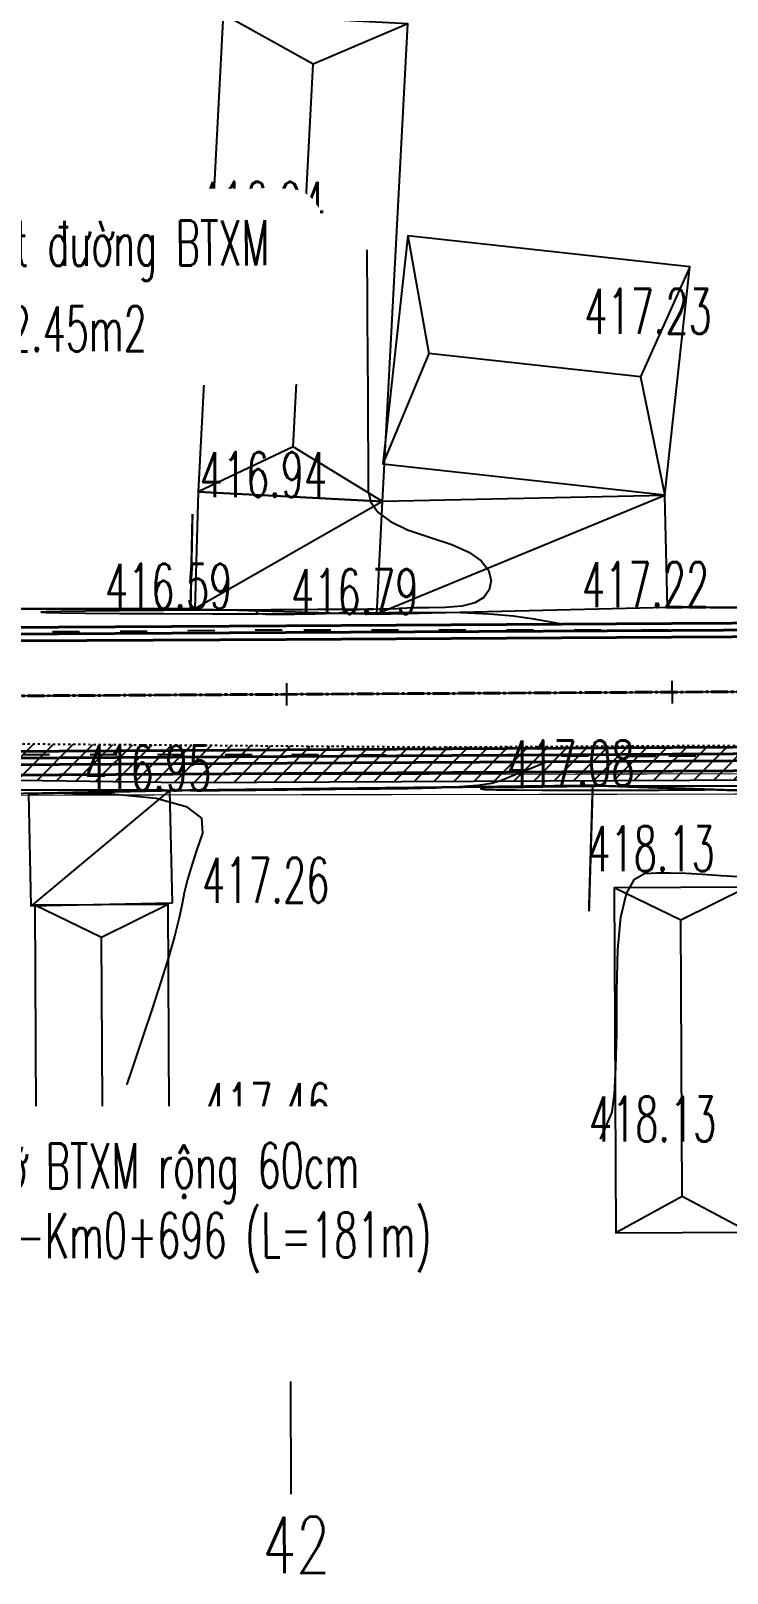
# Model space of a CAD drawing. Header units: centimetres. Extents: x 556321 to 560034, y 1839250 to 1840516.
# Drawn here: x 556922.5 to 556953.4, y 1839264.6 to 1839333 of the extents above; entities that cross this region are included whole.
import ezdxf
from ezdxf.enums import TextEntityAlignment as Align

# ---------------------------------------------------------------- set-up
doc = ezdxf.new("R2010")
doc.units = ezdxf.units.CM
doc.header["$MEASUREMENT"] = 0
doc.set_wipeout_variables(frame=1)
for name, pattern in [('ACAD_ISO03W100', [30, 12, -18]), ('ACAD_ISO04W100', [30, 24, -3, 0, -3]), ('CENTER2', [1.125, 0.75, -0.125, 0.125, -0.125]), ('DOT2', [0.125, 0, -0.125])]:
    doc.linetypes.add(name, pattern=pattern)
for name, color, linetype in [('bovia', 1, 'Continuous'), ('CAO DO AN', 6, 'Continuous'), ('cao do Hien Trang', 6, 'Continuous'), ('cao do3', 2, 'Continuous'), ('Duong nhua Cu', 33, 'Continuous'), ('H1_DongMuc_Con', 3, 'Continuous'), ('Line1', 40, 'Continuous'), ('pha1', 4, 'Continuous'), ('RANH', 30, 'Continuous'), ('SH1', 4, 'Continuous'), ('T', 20, 'Continuous'), ('ThongSoTuyen_TuyenPDP', 7, 'Continuous'), ('TUYEN', 7, 'Continuous'), ('vuot', 7, 'Continuous')]:
    doc.layers.add(name, color=color, linetype=linetype)
doc.styles.add('2D', font='vnsimple.shx', dxfattribs={"width": 0.6})
doc.styles.add('CHUSO', font='Vnsimple.shx', dxfattribs={"width": 0.7})
doc.styles.get("Standard").update_dxf_attribs({"font": 'Vnsimple.shx', "width": 0.7, "height": 2})
doc.linetypes.add('FENCELINE2', pattern='A,0.25,-0.1,[132,ltypeshp.shx,S=0.1,R=0,X=-0.1,Y=0],-0.1,1', length=1.45)
doc.linetypes.add('ZIGZAG', pattern='A,0.0001,-0.2,[131,ltypeshp.shx,S=0.2,R=0,X=-0.2,Y=0],-0.4,[131,ltypeshp.shx,S=0.2,R=180,X=0.2,Y=0],-0.2', length=0.8001)

# ---------------------------------------------------------------- blocks, each defined once
blk = doc.blocks.new('A$C61F2495E')
at = {"layer": 'Line1', "lineweight": -2}
blk.add_lwpolyline([(14.688, 5.256), (-0.45, 2.926), (0.45, -2.926), (15.589, -0.596)], close=True, dxfattribs=at)
at = {"layer": 'Line1', "color": 8, "lineweight": -2}
for points in [[(14.688, 5.256), (13.559, 2.087), (15.589, -0.596)], [(-0.45, 2.926), (1.436, 0.221), (0.45, -2.926)], [(13.559, 2.087), (1.436, 0.221)]]:
    blk.add_lwpolyline(points, dxfattribs=at)
at = {"layer": 'Line1', "lineweight": -2}
blk.add_lwpolyline([(15.589, -0.596), (14.688, 5.256)], dxfattribs=at)

msp = doc.modelspace()

# ---------------------------------------------------------------- hatches: boundary and pattern name
at = {"layer": 'pha1', "lineweight": -2}
h = msp.add_hatch(dxfattribs=at)
h.set_pattern_fill('ANSI31', color=8, scale=5, style=0)
h.set_pattern_definition([(45, (0, 0), (-0.44194173824, 0.44194173824), [])])
h.paths.add_polyline_path([(556882.896, 1839304.098), (556878.32, 1839304.921), (556875.266, 1839304.657), (556877.223, 1839303.1), (556882.744, 1839302.224), (556900.808, 1839300.069), (556929.294, 1839299.678), (556987.034, 1839299.945), (557030.171, 1839300.745), (557038.836, 1839301.134), (557049.201, 1839302.726), (557060.988, 1839304.305), (557061.123, 1839304.389), (557061.124, 1839304.323), (557064.266, 1839304.744), (557060.755, 1839305.764), (557056.24, 1839305.912), (557049.728, 1839304.729), (557041.044, 1839303.726), (557030.858, 1839302.903), (557017.799, 1839302.286), (556981.646, 1839301.482), (556940.365, 1839301.25), (556919.161, 1839301.416), (556900.635, 1839301.706), (556892.638, 1839302.448)])

# ---------------------------------------------------------------- linework, layer by layer
at = {"layer": 'CAO DO AN', "lineweight": -2, "elevation": 413.955}
msp.add_lwpolyline([(556875.266, 1839304.657), (556877.223, 1839303.1), (556882.744, 1839302.224), (556900.808, 1839300.069), (556929.294, 1839299.678), (556987.034, 1839299.945), (557030.171, 1839300.745), (557038.836, 1839301.134), (557049.201, 1839302.726), (557064.266, 1839304.744)], dxfattribs=at)
at = {"layer": 'cao do Hien Trang', "color": 3, "lineweight": -2}
for centre in [(556929.55, 1839307.387, 416.587), (556937.82, 1839307.149, 416.785), (556950.739, 1839307.457, 417.22), (556933.623, 1839306.443, 416.586), (556950.786, 1839306.433, 417.057), (556933.809, 1839303.685, 416.724), (556950.937, 1839303.637, 417.207), (556934.033, 1839300.919, 416.606), (556950.799, 1839300.839, 417.093), (556946.392, 1839300.05, 417.109), (556947.416, 1839299.543, 417.08), (556928.621, 1839299.32, 416.954)]:
    msp.add_circle(centre, 0, dxfattribs=at)
at = {"layer": 'cao do3', "color": 6, "lineweight": -2}
for centre in [(556933.691, 1839324.34, 416.937), (556950.846, 1839319.587, 417.231), (556933.76, 1839312.34, 416.937), (556950.982, 1839295.738, 418.128), (556933.862, 1839294.34, 417.262), (556933.919, 1839284.34, 417.462), (556951.05, 1839283.738, 418.128)]:
    msp.add_circle(centre, 0, dxfattribs=at)
at = {"layer": 'Duong nhua Cu', "color": 8, "linetype": 'ACAD_ISO03W100', "ltscale": 0.1, "elevation": 428.165}
msp.add_lwpolyline([(557083.54, 1839316.447), (557065.346, 1839313.07), (557051.244, 1839310.673), (557033.787, 1839308.34), (557016.508, 1839307.144), (556998.641, 1839306.698), (556983.413, 1839306.657), (556967.234, 1839306.378), (556950.786, 1839306.433), (556933.623, 1839306.443), (556916.029, 1839306.291), (556907.262, 1839306.388), (556900.799, 1839306.64), (556886.59, 1839308.271), (556872.997, 1839310.58), (556858.612, 1839314.409), (556847.581, 1839318.466), (556830.275, 1839324.66)], dxfattribs=at)
at = {"layer": 'H1_DongMuc_Con', "color": 8, "lineweight": -2}
for points, elevation in [([(556937.382, 1839323.317), (556937.383, 1839323.129), (556937.386, 1839322.564), (556937.391, 1839321.622), (556937.399, 1839320.303), (556937.409, 1839318.608), (556937.419, 1839316.861), (556937.427, 1839315.388), (556937.434, 1839314.188), (556937.439, 1839313.261), (556937.443, 1839312.608), (556937.554, 1839312.113), (556937.883, 1839311.662), (556938.429, 1839311.253), (556939.192, 1839310.887), (556940.172, 1839310.564), (556941.152, 1839310.245), (556941.915, 1839309.894), (556942.46, 1839309.509), (556942.789, 1839309.092), (556942.9, 1839308.641), (556942.821, 1839308.219), (556942.578, 1839307.888), (556942.172, 1839307.648), (556941.602, 1839307.5), (556940.868, 1839307.442), (556940.135, 1839307.431), (556939.564, 1839307.42), (556939.156, 1839307.41), (556938.912, 1839307.4), (556938.83, 1839307.391), (556938.729, 1839307.382), (556938.427, 1839307.374), (556937.923, 1839307.367), (556937.217, 1839307.36), (556936.309, 1839307.354), (556935.184, 1839307.348), (556933.825, 1839307.34), (556932.233, 1839307.331), (556930.408, 1839307.321), (556928.349, 1839307.309), (556926.391, 1839307.296), (556924.868, 1839307.283), (556923.78, 1839307.269), (556923.128, 1839307.254), (556922.91, 1839307.239), (556923.128, 1839307.224), (556923.781, 1839307.21), (556924.869, 1839307.196), (556926.392, 1839307.183), (556928.35, 1839307.17), (556930.49, 1839307.163), (556932.561, 1839307.164), (556934.56, 1839307.173), (556936.49, 1839307.192), (556938.349, 1839307.219), (556940.062, 1839307.234), (556941.555, 1839307.216), (556942.827, 1839307.163), (556943.879, 1839307.078), (556944.709, 1839306.958), (556945.377, 1839306.832), (556945.94, 1839306.725), (556946.076, 1839306.699)], 417), ([(556937.671, 1839307.362), (556937.679, 1839307.362), (556937.421, 1839307.361), (556936.896, 1839307.358), (556936.103, 1839307.353), (556935.244, 1839307.348), (556934.517, 1839307.344), (556933.923, 1839307.341), (556933.462, 1839307.338), (556933.134, 1839307.336), (556932.899, 1839307.331), (556932.716, 1839307.319), (556932.586, 1839307.3), (556932.507, 1839307.273), (556932.481, 1839307.24), (556932.508, 1839307.206), (556932.586, 1839307.18), (556932.717, 1839307.161), (556932.9, 1839307.149), (556933.136, 1839307.144), (556933.423, 1839307.143), (556933.761, 1839307.145), (556934.15, 1839307.149), (556934.59, 1839307.154), (556935.081, 1839307.162), (556935.546, 1839307.174), (556935.908, 1839307.19), (556936.166, 1839307.212), (556936.321, 1839307.238), (556936.373, 1839307.27), (556936.414, 1839307.301), (556936.536, 1839307.325), (556936.741, 1839307.343), (556937.027, 1839307.355), (556937.395, 1839307.361), (556937.671, 1839307.362)], 418), ([(556945.395, 1839300.595), (556945.163, 1839300.486), (556944.739, 1839300.321), (556944.343, 1839300.165), (556943.976, 1839300.018), (556943.638, 1839299.88), (556943.328, 1839299.751), (556942.927, 1839299.638), (556942.313, 1839299.547), (556941.487, 1839299.477), (556940.449, 1839299.429), (556939.199, 1839299.402), (556937.939, 1839299.387), (556936.871, 1839299.375), (556935.995, 1839299.365), (556935.312, 1839299.357), (556934.821, 1839299.351), (556934.378, 1839299.346), (556933.838, 1839299.34), (556933.201, 1839299.333), (556932.467, 1839299.325), (556931.637, 1839299.315), (556930.846, 1839299.307), (556930.23, 1839299.303), (556929.791, 1839299.303), (556929.527, 1839299.307), (556929.439, 1839299.315), (556929.173, 1839299.324), (556928.373, 1839299.331), (556927.04, 1839299.336), (556925.174, 1839299.339), (556922.775, 1839299.339), (556920.346, 1839299.339)], 417), ([(556942.978, 1839299.444), (556942.748, 1839299.435), (556942.583, 1839299.423), (556942.484, 1839299.408), (556942.451, 1839299.389), (556942.622, 1839299.371), (556943.132, 1839299.357), (556943.983, 1839299.347), (556945.175, 1839299.341), (556946.706, 1839299.338), (556948.473, 1839299.339), (556950.367, 1839299.343), (556952.389, 1839299.35), (556954.54, 1839299.359)], 418), ([(556954.572, 1839299.511), (556952.52, 1839299.517), (556950.662, 1839299.517), (556948.999, 1839299.511), (556947.529, 1839299.498), (556946.261, 1839299.484), (556945.202, 1839299.471), (556944.351, 1839299.461), (556943.709, 1839299.454), (556943.275, 1839299.449), (556942.978, 1839299.444)], 418), ([(556920.781, 1839299.192), (556923.447, 1839299.222), (556926.059, 1839299.177), (556928.029, 1839298.975), (556929.357, 1839298.616), (556930.043, 1839298.1), (556930.086, 1839297.427), (556929.827, 1839296.698), (556929.605, 1839296.012), (556929.42, 1839295.371), (556929.272, 1839294.773), (556929.162, 1839294.22), (556929.035, 1839293.609), (556928.838, 1839292.841), (556928.571, 1839291.914), (556928.235, 1839290.83), (556927.829, 1839289.588), (556927.432, 1839288.399), (556927.123, 1839287.474), (556926.903, 1839286.813), (556926.77, 1839286.417), (556926.726, 1839286.285), (556926.726, 1839286.285)], 417), ([(556947.767, 1839283.853), (556948.276, 1839285.042), (556948.377, 1839285.859), (556948.446, 1839287.027), (556948.483, 1839288.546), (556948.488, 1839290.416), (556948.528, 1839292.262), (556948.671, 1839293.707), (556948.917, 1839294.75), (556949.267, 1839295.393), (556949.72, 1839295.635), (556950.26, 1839295.664), (556950.869, 1839295.671), (556951.549, 1839295.654), (556952.298, 1839295.613), (556953.117, 1839295.55), (556953.885, 1839295.509)], 418)]:
    msp.add_lwpolyline(points, dxfattribs=dict(at, elevation=elevation))
at = {"layer": 'Line1', "lineweight": -2, "elevation": 416.406}
msp.add_lwpolyline([(556950.619, 1839312.441), (556951.728, 1839322.558), (556939.198, 1839323.932), (556938.089, 1839313.814)], close=True, dxfattribs=at)
for points in [[(556939.198, 1839323.932), (556940.136, 1839318.709), (556938.089, 1839313.814)], [(556951.728, 1839322.558), (556949.536, 1839317.679), (556950.62, 1839312.415)], [(556949.536, 1839317.679), (556940.136, 1839318.709)]]:
    msp.add_lwpolyline(points, dxfattribs=at)
at = {"layer": 'Line1', "linetype": 'DOT2', "lineweight": -2, "elevation": 413.955}
msp.add_lwpolyline([(556875.266, 1839304.657), (556878.32, 1839304.921), (556882.896, 1839304.098), (556892.638, 1839302.448), (556900.635, 1839301.706), (556919.161, 1839301.416), (556940.365, 1839301.25), (556981.646, 1839301.482), (557017.799, 1839302.286), (557030.858, 1839302.903), (557041.044, 1839303.726), (557049.728, 1839304.729), (557056.24, 1839305.912), (557060.755, 1839305.764), (557064.266, 1839304.744)], dxfattribs=at)
at = {"layer": 'pha1', "color": 8, "linetype": 'ACAD_ISO03W100', "ltscale": 0.1, "elevation": 413.955}
msp.add_lwpolyline([(556828.74, 1839319.316), (556846.486, 1839313.129), (556857.018, 1839309.092), (556871.751, 1839305.237), (556885.876, 1839302.903), (556900.155, 1839301.401), (556916.085, 1839300.925), (556934.033, 1839300.919), (556950.799, 1839300.839), (556967.081, 1839301.039), (556983.3, 1839301.29), (556996.575, 1839301.397), (556998.397, 1839301.663), (556999.779, 1839301.497), (557013.954, 1839301.802), (557020.27, 1839302.033), (557033.789, 1839303.098), (557051.883, 1839305.126), (557066.049, 1839307.896), (557084.287, 1839310.98)], dxfattribs=at)
at = {"layer": 'RANH', "linetype": 'ACAD_ISO04W100', "ltscale": 0.05, "const_width": 0.05}
for points in [[(556982.824, 1839300.114), (556946.392, 1839300.05), (556915.734, 1839300.007), (556903.698, 1839300.273), (556883.471, 1839302.319)], [(556982.826, 1839299.214), (556946.394, 1839299.15), (556915.725, 1839299.107), (556903.643, 1839299.374), (556883.381, 1839301.424)]]:
    msp.add_lwpolyline(points, dxfattribs=at)
at = {"layer": 'SH1'}
for points, elevation in [([(556929.55, 1839307.387), (556937.82, 1839307.149), (556938.084, 1839312.142), (556929.886, 1839312.575), (556929.736, 1839307.382)], 416.406), ([(556937.82, 1839307.149), (556950.739, 1839307.457), (556950.62, 1839312.415), (556938.084, 1839312.142)], 416.406), ([(556928.621, 1839299.32), (556928.73, 1839294.322)], 416.954), ([(556928.73, 1839294.322), (556922.455, 1839294.185)], 416.954)]:
    msp.add_lwpolyline(points, dxfattribs=dict(at, elevation=elevation))
at = {"layer": 'SH1', "linetype": 'ZIGZAG'}
for points, elevation in [([(556950.62, 1839312.415), (556937.82, 1839307.149)], 416.406), ([(556938.084, 1839312.142), (556929.736, 1839307.382)], 416.406), ([(556928.621, 1839299.32), (556922.455, 1839294.185)], 416.954)]:
    msp.add_lwpolyline(points, dxfattribs=dict(at, elevation=elevation))
at = {"layer": 'SH1', "linetype": 'FENCELINE2', "const_width": 0.1}
for points, elevation in [([(556950.739, 1839307.457), (556974.315, 1839307.341), (556974.295, 1839312.341)], 416.406), ([(556917.471, 1839307.375), (556929.55, 1839307.387), (556929.636, 1839311.593)], 416.406), ([(556928.621, 1839299.32), (556922.346, 1839299.184)], 416.954), ([(556928.621, 1839299.32), (556947.416, 1839299.543), (556947.249, 1839293.955)], 416.954), ([(556947.416, 1839299.543), (556955.581, 1839299.266)], 416.954)]:
    msp.add_lwpolyline(points, dxfattribs=dict(at, elevation=elevation))
at = {"layer": 'SH1'}
msp.add_lwpolyline([(556922.346, 1839299.184), (556922.455, 1839294.185)], dxfattribs=at)
at = {"layer": 'T', "color": 1}
msp.add_lwpolyline([(556388.408, 1839317.599), (556403.986, 1839332.631), (556472.72, 1839349.14), (556519.75, 1839361.664), (556517.452, 1839368.292), (556560.389, 1839375.162), (556643.107, 1839363.648), (556660.645, 1839359.496), (556688.383, 1839356.142), (556756.278, 1839336.863), (556804.054, 1839331.131), (556881.354, 1839303.291), (557029.175, 1839304.134), (557099.454, 1839316.088), (557130.492, 1839330.985), (557171.272, 1839347.297), (557196.284, 1839372.702), (557244.813, 1839317.637)], dxfattribs=at)
at = {"layer": 'ThongSoTuyen_TuyenPDP', "color": 1, "lineweight": -2}
msp.add_line((556933.983, 1839273.09), (556934.012, 1839268.091), dxfattribs=at)
at = {"layer": 'TUYEN', "color": 2, "lineweight": -2}
for p, q in [((556950.934, 1839304.188), (556950.939, 1839303.188)), ((556933.807, 1839304.09), (556933.812, 1839303.09))]:
    msp.add_line(p, q, dxfattribs=at)
at = {"layer": 'TUYEN', "color": 3, "linetype": 'CENTER2', "lineweight": 40}
msp.add_lwpolyline([(556813.677, 1839327.666), (556851.289, 1839314.119, 0.088078), (556913.31, 1839303.473), (557003.073, 1839303.985, 0.040718), (557054.909, 1839308.511), (557081.458, 1839313.027, 0.069866), (557115.91, 1839323.987), (557130.492, 1839330.985), (557163.497, 1839344.187, 0.103547), (557177.147, 1839353.264), (557196.284, 1839372.703), (557244.813, 1839317.637)], format="xyb", dxfattribs=at)

# ---------------------------------------------------------------- block references
at = {"layer": 'Line1', "lineweight": -2, "xscale": 1.386335182314347, "yscale": 1.386335182314347, "zscale": 1.386335182314347, "rotation": 258.2291213506919}
msp.add_blockref('A$C61F2495E', (556935.104, 1839333.563, 416.406), dxfattribs=at)
at = {"layer": 'Line1', "lineweight": -2, "rotation": 261.5530306977356}
for p in [(556951.325, 1839295.019), (556925.592, 1839294.253, 416.954)]:
    msp.add_blockref('A$C61F2495E', p, dxfattribs=at)

# ---------------------------------------------------------------- texts
at = {"layer": 'CAO DO AN', "color": 6, "lineweight": -2, "width": 0.6}
for s, p in [('416.59', (556925.748, 1839307.387, 829.755)), ('417.08', (556943.615, 1839299.543, 830.248)), ('416.95', (556924.819, 1839299.32, 830.122))]:
    msp.add_text(s, height=2, dxfattribs=at).set_placement(p)
at = {"layer": 'cao do3', "color": 6, "lineweight": -2, "width": 0.6}
for s, p in [('416.94', (556929.89, 1839324.339, 830.105)), ('417.23', (556947.045, 1839319.587, 830.4)), ('416.94', (556929.958, 1839312.34, 830.105)), ('416.79', (556934.019, 1839307.149, 829.954)), ('417.22', (556946.937, 1839307.456, 830.389)), ('418.13', (556947.181, 1839295.738, 831.296)), ('417.26', (556930.061, 1839294.34, 830.43)), ('417.46', (556930.118, 1839284.34, 830.63)), ('418.13', (556947.249, 1839283.738, 831.296))]:
    msp.add_text(s, height=2, dxfattribs=at).set_placement(p)
at = {"layer": 'ThongSoTuyen_TuyenPDP', "color": 1, "lineweight": -2, "width": 0.7}
msp.add_text('42', height=2.5, rotation=0.32679, dxfattribs=at).set_placement((556932.753, 1839264.583))

# ---------------------------------------------------------------- next in the draw order: wipeouts: each hides what was drawn before it
at = {"color": 8, "linetype": 'ByBlock'}
msp.add_wipeout([(556910.017, 1839324.676), (556909.868, 1839324.649), (556909.731, 1839324.596), (556909.593, 1839324.51), (556909.497, 1839324.421), (556909.438, 1839324.349), (556909.342, 1839324.175), (556909.304, 1839324.05), (556909.286, 1839323.918), (556909.288, 1839323.809), (556909.288, 1839323.809), (556909.285, 1839323.863), (556909.284, 1839316.637), (556909.284, 1839316.315), (556909.325, 1839316.089), (556909.401, 1839315.927), (556909.518, 1839315.778), (556909.615, 1839315.696), (556909.746, 1839315.619), (556909.874, 1839315.572), (556909.874, 1839315.572), (556910.083, 1839315.544), (556911.378, 1839315.544), (556903.569, 1839308.55), (556912.455, 1839315.543), (556925.047, 1839315.538), (556925.273, 1839315.541), (556925.487, 1839315.552), (556925.676, 1839315.612), (556925.906, 1839315.773), (556926.089, 1839316.057), (556926.137, 1839316.272), (556926.14, 1839316.43), (556926.14, 1839316.631), (556926.141, 1839323.908), (556926.036, 1839324.27), (556925.823, 1839324.512), (556925.823, 1839324.512), (556925.823, 1839324.512), (556925.823, 1839324.512), (556925.628, 1839324.62), (556925.508, 1839324.655), (556925.406, 1839324.67), (556925.327, 1839324.673)], dxfattribs=at).translate(0, 0, -414.412).dxf.layer = 'vuot'

# ---------------------------------------------------------------- next in the draw order: linework, layer by layer
at = {"layer": 'bovia', "color": 6, "lineweight": 40}
for points, elevation in [([(557081.823, 1839310.843), (557066.194, 1839307.932), (557055.32, 1839306.082), (557052.029, 1839305.54), (557034.022, 1839303.187), (557029.297, 1839302.739), (557016.73, 1839301.889), (557003.083, 1839301.523), (556998.557, 1839301.497), (556983.377, 1839301.411), (556967.161, 1839301.318), (556950.95, 1839301.226), (556933.823, 1839301.129), (556916.101, 1839301.028), (556913.328, 1839301.013), (556900.471, 1839301.393), (556885.856, 1839303.187), (556881.409, 1839303.642), (556871.782, 1839305.563), (556857.042, 1839309.417), (556850.458, 1839311.805), (556845.643, 1839313.539), (556828.442, 1839319.735)], 427.443), ([(557081.931, 1839310.253), (557066.299, 1839307.341), (557055.419, 1839305.491), (557052.116, 1839304.946), (557034.089, 1839302.59), (557029.346, 1839302.141), (557016.759, 1839301.29), (557003.093, 1839300.923), (556998.56, 1839300.897), (556983.38, 1839300.811), (556967.165, 1839300.718), (556950.953, 1839300.626), (556933.826, 1839300.529), (556916.104, 1839300.428), (556913.321, 1839300.412), (556900.425, 1839300.794), (556885.789, 1839302.59), (556881.32, 1839303.048), (556871.647, 1839304.978), (556856.864, 1839308.844), (556850.254, 1839311.241), (556845.44, 1839312.975), (556828.239, 1839319.17)], 427.443), ([(556879.49, 1839309.631), (556882.34, 1839309.062), (556886.653, 1839308.628), (556900.827, 1839306.881), (556913.297, 1839306.512), (556916.07, 1839306.528), (556933.792, 1839306.629), (556950.919, 1839306.726), (556967.13, 1839306.818), (556983.345, 1839306.911), (556998.526, 1839306.997), (557003.052, 1839307.022), (557016.466, 1839307.383), (557028.819, 1839308.218), (557033.463, 1839308.658), (557051.163, 1839310.971), (557054.398, 1839311.504), (557065.272, 1839313.354), (557080.901, 1839316.266)], 413.94), ([(556879.373, 1839309.042), (556882.251, 1839308.468), (556886.587, 1839308.032), (556900.781, 1839306.282), (556913.29, 1839305.912), (556916.073, 1839305.928), (556933.795, 1839306.029), (556950.922, 1839306.126), (556967.133, 1839306.218), (556983.349, 1839306.311), (556998.529, 1839306.397), (557003.062, 1839306.423), (557016.495, 1839306.783), (557028.868, 1839307.62), (557033.53, 1839308.062), (557051.25, 1839310.378), (557054.497, 1839310.913), (557065.377, 1839312.763), (557081.009, 1839315.675)], 413.94)]:
    msp.add_lwpolyline(points, dxfattribs=dict(at, elevation=elevation))
at = {"layer": 'TUYEN', "color": 1, "lineweight": 40}
for points, elevation in [([(556830.204, 1839324.627), (556847.405, 1839318.432), (556852.22, 1839316.697), (556858.632, 1839314.42), (556872.935, 1839310.633), (556882.295, 1839308.765), (556886.62, 1839308.33), (556900.804, 1839306.582), (556913.294, 1839306.212), (556916.071, 1839306.228), (556933.793, 1839306.329), (556950.92, 1839306.426), (556967.132, 1839306.518), (556983.347, 1839306.611), (556998.527, 1839306.697), (557003.057, 1839306.723), (557016.48, 1839307.083), (557028.843, 1839307.919), (557033.497, 1839308.36), (557051.206, 1839310.675), (557054.447, 1839311.209), (557065.324, 1839313.059), (557080.955, 1839315.971)], 413.94), ([(557081.877, 1839310.548), (557066.246, 1839307.636), (557055.369, 1839305.786), (557052.072, 1839305.243), (557034.055, 1839302.889), (557029.322, 1839302.44), (557016.744, 1839301.589), (557003.088, 1839301.223), (556998.559, 1839301.197), (556983.378, 1839301.111), (556967.163, 1839301.018), (556950.952, 1839300.926), (556933.825, 1839300.829), (556916.103, 1839300.728), (556913.325, 1839300.712), (556900.448, 1839301.093), (556885.823, 1839302.888), (556881.365, 1839303.345), (556871.714, 1839305.27), (556856.953, 1839309.131), (556850.356, 1839311.523), (556845.542, 1839313.257), (556828.34, 1839319.453)], 427.443), ([(557082.012, 1839309.811), (557066.378, 1839306.898), (557055.493, 1839305.047), (557052.182, 1839304.501), (557034.139, 1839302.143), (557029.382, 1839301.693), (557016.78, 1839300.84), (557003.1, 1839300.473), (556998.563, 1839300.447), (556983.383, 1839300.361), (556967.167, 1839300.268), (556950.956, 1839300.176), (556933.829, 1839300.079), (556916.107, 1839299.978), (556913.316, 1839299.962), (556900.391, 1839300.345), (556885.739, 1839302.143), (556881.253, 1839302.602), (556871.546, 1839304.539), (556856.73, 1839308.414), (556850.102, 1839310.817), (556845.287, 1839312.551), (556828.086, 1839318.747)], 427.443)]:
    msp.add_lwpolyline(points, dxfattribs=dict(at, elevation=elevation))

# ---------------------------------------------------------------- next in the draw order: texts
at = {"layer": 'vuot', "color": 3, "style": '2D', "width": 0.6}
msp.add_text('Vuèt nèi BTXM', height=2, rotation=359.99533, dxfattribs=at).set_placement((556917.556, 1839320.709, -416.406), align=Align.CENTER)

# ---------------------------------------------------------------- next in the draw order: wipeouts: each hides what was drawn before it
at = {"color": 8, "linetype": 'ByBlock'}
for points in [[(556911.424, 1839326.022), (556911.128, 1839325.99), (556910.9, 1839325.918), (556910.796, 1839325.869), (556910.579, 1839325.73), (556910.458, 1839325.622), (556910.293, 1839325.423), (556910.204, 1839325.271), (556910.135, 1839325.11), (556910.091, 1839324.955), (556910.064, 1839324.788), (556910.064, 1839324.788), (556910.057, 1839318.684), (556910.097, 1839318.36), (556910.176, 1839318.128), (556910.272, 1839317.95), (556910.458, 1839317.718), (556910.633, 1839317.571), (556910.858, 1839317.441), (556911.059, 1839317.368), (556911.059, 1839317.368), (556911.424, 1839317.318), (556912.676, 1839317.318), (556903.17, 1839310.226), (556914.108, 1839317.318), (556933.941, 1839317.318), (556934.226, 1839317.348), (556934.474, 1839317.426), (556934.672, 1839317.53), (556934.907, 1839317.718), (556935.129, 1839318.01), (556935.233, 1839318.241), (556935.284, 1839318.433), (556935.307, 1839318.684), (556935.307, 1839325.117), (556935.27, 1839325.161), (556935.116, 1839325.354), (556935.014, 1839325.501), (556934.907, 1839325.622), (556934.675, 1839325.808), (556934.546, 1839325.881), (556934.359, 1839325.957), (556934.09, 1839326.014), (556933.941, 1839326.022)], [(556912.947, 1839277.593), (556912.651, 1839277.625), (556912.423, 1839277.697), (556912.319, 1839277.746), (556912.103, 1839277.885), (556911.981, 1839277.993), (556911.817, 1839278.192), (556911.727, 1839278.344), (556911.659, 1839278.505), (556911.614, 1839278.66), (556911.587, 1839278.827), (556911.587, 1839278.827), (556911.581, 1839283.94), (556911.62, 1839284.265), (556911.699, 1839284.497), (556911.795, 1839284.675), (556911.981, 1839284.906), (556912.156, 1839285.054), (556912.381, 1839285.184), (556912.582, 1839285.257), (556912.582, 1839285.257), (556912.947, 1839285.306), (556914.199, 1839285.306), (556909.838, 1839301.389), (556915.632, 1839285.306), (556941.423, 1839285.306), (556941.707, 1839285.276), (556941.955, 1839285.198), (556942.153, 1839285.095), (556942.389, 1839284.906), (556942.611, 1839284.615), (556942.715, 1839284.384), (556942.765, 1839284.191), (556942.789, 1839283.94), (556942.789, 1839278.498), (556942.751, 1839278.454), (556942.597, 1839278.261), (556942.496, 1839278.113), (556942.389, 1839277.993), (556942.156, 1839277.807), (556942.027, 1839277.734), (556941.84, 1839277.658), (556941.571, 1839277.601), (556941.423, 1839277.593)]]:
    msp.add_wipeout(points, dxfattribs=at).dxf.layer = 'pha1'

# ---------------------------------------------------------------- next in the draw order: texts
at = {"layer": 'pha1', "color": 3, "style": 'CHUSO', "width": 0.6}
for s, p in [('Ph¸ dì mÆt ®\xadêng BTXM', (556922.826, 1839322.599, 25.268)), ('S=22.45m2', (556922.826, 1839318.804, 25.268)), ('Ph¸ dì BTXM réng 60cm', (556926.767, 1839281.666, 25.268)), ('Km0+515-Km0+696 (L=181m)', (556926.964, 1839278.574, 25.268))]:
    msp.add_text(s, height=2, rotation=0.16013, dxfattribs=at).set_placement(p, align=Align.CENTER)

doc.saveas('drawing.dxf')
